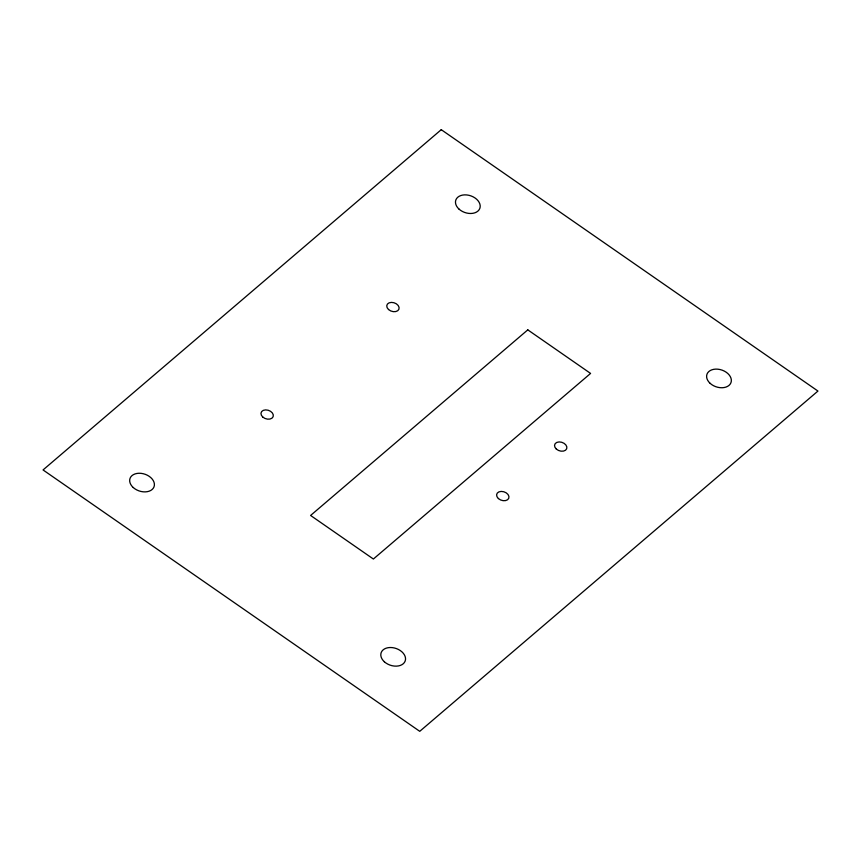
<?xml version="1.0" encoding="UTF-8"?>
<svg xmlns="http://www.w3.org/2000/svg" width="861" height="861" viewBox="0 0 861 861"><rect width="100%" height="100%" fill="white"/><g stroke="black" fill="none" stroke-linecap="round" stroke-linejoin="round"><path stroke-width="1.29" d="M441.252 129.677L43.05 469.945L419.748 731.323L817.95 391.055L441.252 129.677M527.793 329.86L310.595 515.459L373.383 559.026L590.581 373.426L527.793 329.86M498.39 498.551A6.361 4.423 18.6 0 0 508.765 498.261A6.361 4.423 18.6 0 0 501.22 491.416A6.361 4.423 18.6 0 0 498.39 498.551M556.314 449.055A6.361 4.423 18.6 0 0 566.678 448.764A6.361 4.423 18.6 0 0 559.144 441.93A6.361 4.423 18.6 0 0 556.314 449.055M384.361 661.775A12.721 8.858 18.6 0 0 405.111 661.194A12.721 8.858 18.6 0 0 390.033 647.515A12.721 8.858 18.6 0 0 384.361 661.775M133.229 487.52A12.721 8.858 18.6 0 0 153.979 486.939A12.721 8.858 18.6 0 0 138.901 473.259A12.721 8.858 18.6 0 0 133.229 487.52M710.164 383.371A12.721 8.858 18.6 0 0 730.914 382.801A12.721 8.858 18.6 0 0 715.825 369.111A12.721 8.858 18.6 0 0 710.164 383.371M459.021 209.115A12.721 8.858 18.6 0 0 479.771 208.545A12.721 8.858 18.6 0 0 464.692 194.866A12.721 8.858 18.6 0 0 459.021 209.115M262.745 417.015A6.361 4.423 18.6 0 0 273.12 416.735A6.361 4.423 18.6 0 0 265.575 409.89A6.361 4.423 18.6 0 0 262.745 417.015M388.537 309.529A6.361 4.423 18.6 0 0 398.912 309.239A6.361 4.423 18.6 0 0 391.378 302.394A6.361 4.423 18.6 0 0 388.537 309.529"/></g></svg>
